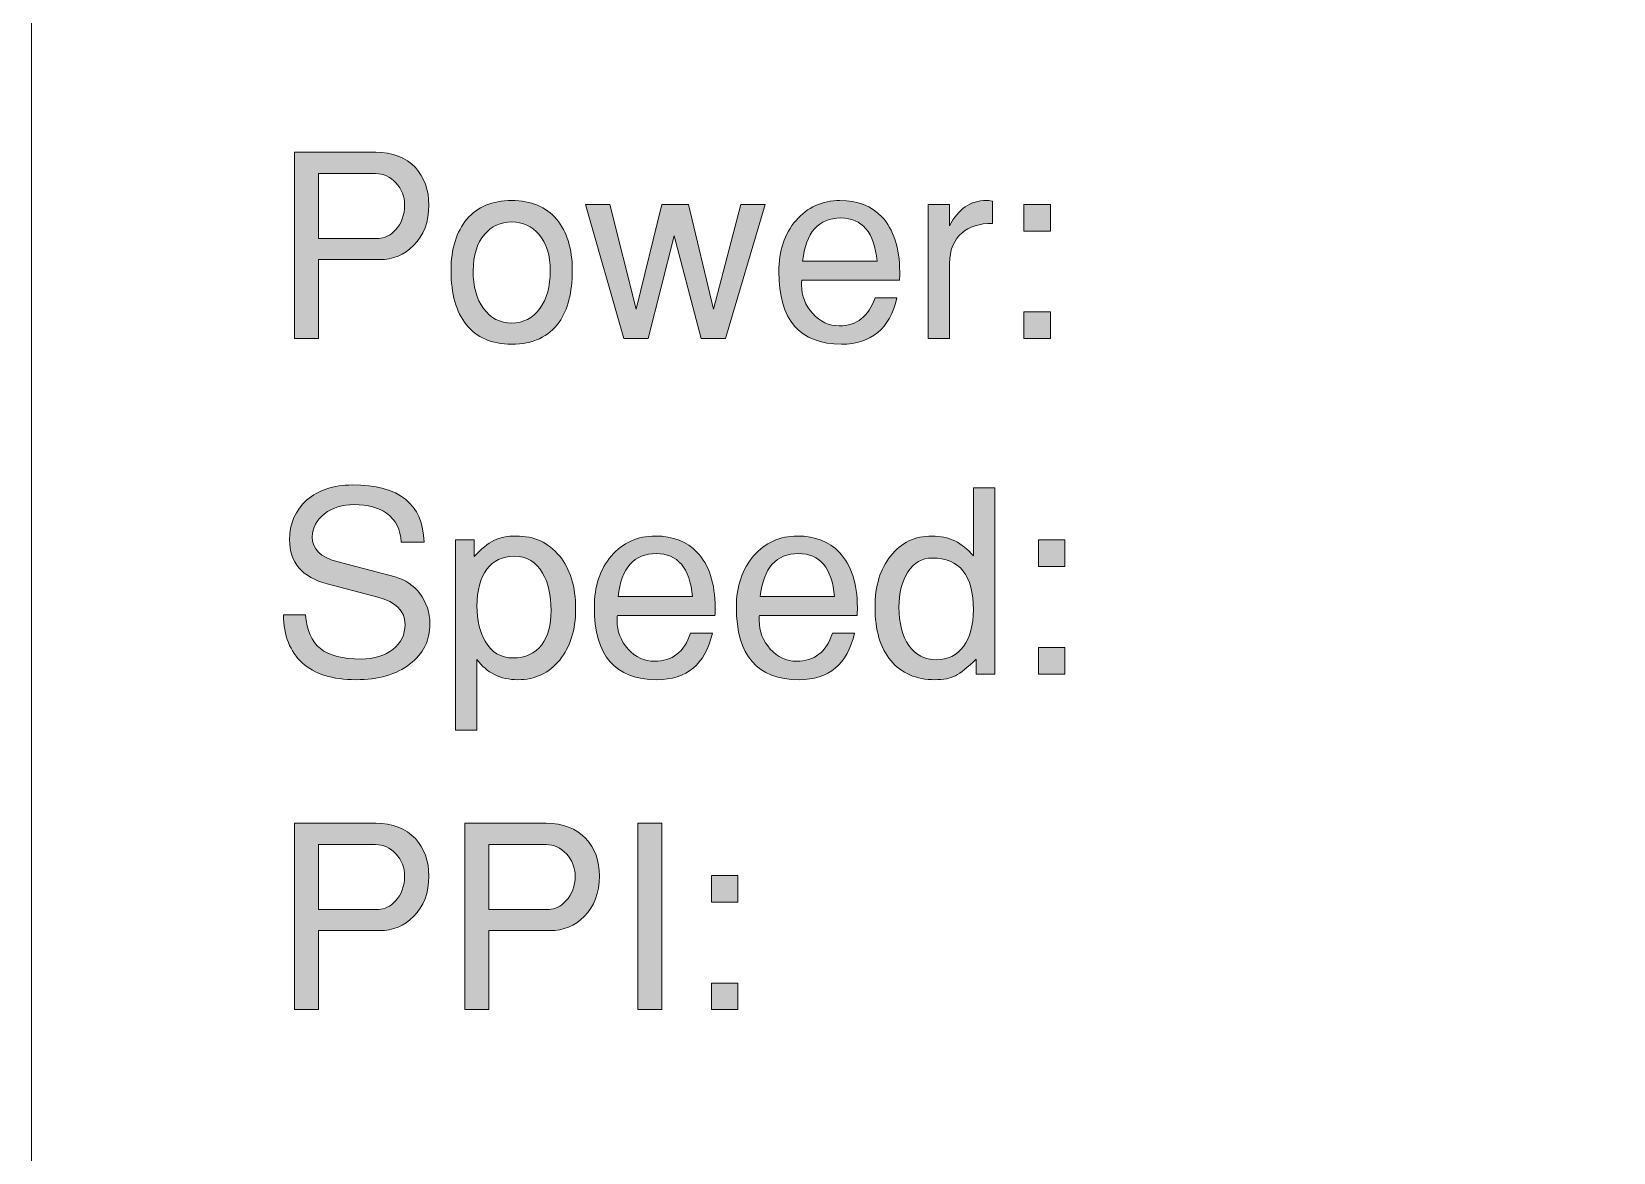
# Model space of a CAD drawing. Header units: inches. Extents: x 0.85 to 9.83, y -3.82 to -0.79.
# Drawn here: x 3.255 to 4.286, y -2.29 to -1.559 of the extents above; entities that cross this region are included whole.
import ezdxf

# ---------------------------------------------------------------- set-up
doc = ezdxf.new("R2010")
doc.units = ezdxf.units.IN
doc.header["$MEASUREMENT"] = 0
doc.layers.add('Layer 1', color=7, linetype='Continuous')

# ---------------------------------------------------------------- blocks, each defined once
blk = doc.blocks.new('block 16')
at = {"layer": 'Layer 1', "true_color": 0xed1f24}
h = blk.add_hatch(color=240, dxfattribs=at)
h.dxf.hatch_style = 2
edge = h.paths.add_edge_path()
edge.add_spline(control_points=[(3.5142, -1.672), (3.5142, -1.6829), (3.5109, -1.6917), (3.5042, -1.6984), (3.4982, -1.7045), (3.4909, -1.7075), (3.4821, -1.7075), (3.4821, -1.7075), (3.4422, -1.7075), (3.4422, -1.7075), (3.4422, -1.7075), (3.4422, -1.759), (3.4422, -1.759), (3.4422, -1.759), (3.4266, -1.759), (3.4266, -1.759), (3.4266, -1.759), (3.4266, -1.6375), (3.4266, -1.6375), (3.4266, -1.6375), (3.4796, -1.6375), (3.4796, -1.6375), (3.4905, -1.6375), (3.4991, -1.6409), (3.5054, -1.6475), (3.5113, -1.6539), (3.5142, -1.662), (3.5142, -1.672)], knot_values=[0, 0, 0, 0, 1, 1, 1, 2, 2, 2, 3, 3, 3, 4, 4, 4, 5, 5, 5, 6, 6, 6, 7, 7, 7, 8, 8, 8, 9, 9, 9, 9], degree=3, periodic=1)
edge = h.paths.add_edge_path()
edge.add_spline(control_points=[(3.4984, -1.672), (3.4984, -1.6665), (3.4965, -1.6616), (3.4927, -1.6575), (3.489, -1.6534), (3.4845, -1.6514), (3.4794, -1.6514), (3.4794, -1.6514), (3.4422, -1.6514), (3.4422, -1.6514), (3.4422, -1.6514), (3.4422, -1.6937), (3.4422, -1.6937), (3.4422, -1.6937), (3.4814, -1.6937), (3.4814, -1.6937), (3.4853, -1.6937), (3.489, -1.6919), (3.4924, -1.6882), (3.4964, -1.6839), (3.4984, -1.6785), (3.4984, -1.672)], knot_values=[0, 0, 0, 0, 1, 1, 1, 2, 2, 2, 3, 3, 3, 4, 4, 4, 5, 5, 5, 6, 6, 6, 7, 7, 7, 7], degree=3, periodic=1)
h = blk.add_hatch(color=240, dxfattribs=at)
h.dxf.hatch_style = 2
edge = h.paths.add_edge_path()
edge.add_spline(control_points=[(3.6077, -1.7147), (3.6077, -1.7289), (3.6049, -1.7401), (3.5991, -1.7484), (3.5923, -1.7579), (3.582, -1.7627), (3.5682, -1.7627), (3.5552, -1.7627), (3.5453, -1.7584), (3.5386, -1.7499), (3.532, -1.7416), (3.5287, -1.7299), (3.5287, -1.7147), (3.5287, -1.7005), (3.5322, -1.6893), (3.539, -1.6812), (3.5458, -1.6731), (3.5556, -1.669), (3.5682, -1.669), (3.5809, -1.669), (3.5907, -1.6731), (3.5975, -1.6812), (3.6043, -1.6893), (3.6077, -1.7005), (3.6077, -1.7147)], knot_values=[0, 0, 0, 0, 1, 1, 1, 2, 2, 2, 3, 3, 3, 4, 4, 4, 5, 5, 5, 6, 6, 6, 7, 7, 7, 8, 8, 8, 8], degree=3, periodic=1)
edge = h.paths.add_edge_path()
edge.add_spline(control_points=[(3.5934, -1.7147), (3.5934, -1.7048), (3.5909, -1.6969), (3.5859, -1.691), (3.5814, -1.6857), (3.5755, -1.683), (3.5682, -1.683), (3.561, -1.683), (3.5551, -1.6857), (3.5506, -1.691), (3.5456, -1.6969), (3.5431, -1.7048), (3.5431, -1.7147), (3.5431, -1.725), (3.5453, -1.7333), (3.5499, -1.7395), (3.5545, -1.7457), (3.5606, -1.7489), (3.5682, -1.7489), (3.5759, -1.7489), (3.582, -1.7457), (3.5866, -1.7395), (3.5911, -1.7333), (3.5934, -1.725), (3.5934, -1.7147)], knot_values=[0, 0, 0, 0, 1, 1, 1, 2, 2, 2, 3, 3, 3, 4, 4, 4, 5, 5, 5, 6, 6, 6, 7, 7, 7, 8, 8, 8, 8], degree=3, periodic=1)
h = blk.add_hatch(color=240, dxfattribs=at)
h.dxf.hatch_style = 2
edge = h.paths.add_edge_path()
edge.add_spline(control_points=[(3.8212, -1.7157), (3.8212, -1.7178), (3.8212, -1.7195), (3.8211, -1.7209), (3.8211, -1.7209), (3.7574, -1.7209), (3.7574, -1.7209), (3.7573, -1.7216), (3.7572, -1.7228), (3.7572, -1.7242), (3.7572, -1.7312), (3.7597, -1.7374), (3.7645, -1.7427), (3.7693, -1.748), (3.775, -1.7507), (3.7817, -1.7507), (3.7932, -1.7507), (3.801, -1.7446), (3.8051, -1.7324), (3.8051, -1.7324), (3.8194, -1.7324), (3.8194, -1.7324), (3.8147, -1.7526), (3.8027, -1.7627), (3.7832, -1.7627), (3.756, -1.7627), (3.7424, -1.7469), (3.7424, -1.7154), (3.7424, -1.7018), (3.7461, -1.6907), (3.7536, -1.682), (3.761, -1.6734), (3.7706, -1.669), (3.7822, -1.669), (3.7937, -1.669), (3.8028, -1.6726), (3.8096, -1.6797), (3.8172, -1.6878), (3.8211, -1.6998), (3.8212, -1.7157)], knot_values=[0, 0, 0, 0, 1, 1, 1, 2, 2, 2, 3, 3, 3, 4, 4, 4, 5, 5, 5, 6, 6, 6, 7, 7, 7, 8, 8, 8, 9, 9, 9, 10, 10, 10, 11, 11, 11, 12, 12, 12, 13, 13, 13, 13], degree=3, periodic=1)
edge = h.paths.add_edge_path()
edge.add_spline(control_points=[(3.8064, -1.7085), (3.8046, -1.6898), (3.7968, -1.6804), (3.7828, -1.6804), (3.7683, -1.6804), (3.76, -1.6898), (3.7579, -1.7085), (3.7579, -1.7085), (3.8064, -1.7085), (3.8064, -1.7085)], knot_values=[0, 0, 0, 0, 1, 1, 1, 2, 2, 2, 3, 3, 3, 3], degree=3, periodic=1)
h = blk.add_hatch(color=240, dxfattribs=at)
h.dxf.hatch_style = 2
edge = h.paths.add_edge_path()
edge.add_spline(control_points=[(3.8817, -1.6839), (3.8732, -1.6839), (3.8665, -1.686), (3.8616, -1.6902), (3.8564, -1.6949), (3.8537, -1.7015), (3.8537, -1.71), (3.8537, -1.71), (3.8537, -1.759), (3.8537, -1.759), (3.8537, -1.759), (3.8397, -1.759), (3.8397, -1.759), (3.8397, -1.759), (3.8397, -1.6715), (3.8397, -1.6715), (3.8397, -1.6715), (3.8537, -1.6715), (3.8537, -1.6715), (3.8537, -1.6715), (3.8537, -1.6855), (3.8537, -1.6855), (3.8593, -1.6745), (3.8673, -1.669), (3.8777, -1.669), (3.8786, -1.669), (3.88, -1.6691), (3.8817, -1.6694), (3.8817, -1.6694), (3.8817, -1.6839), (3.8817, -1.6839)], knot_values=[0, 0, 0, 0, 1, 1, 1, 2, 2, 2, 3, 3, 3, 4, 4, 4, 5, 5, 5, 6, 6, 6, 7, 7, 7, 8, 8, 8, 9, 9, 9, 10, 10, 10, 10], degree=3, periodic=1)
h = blk.add_hatch(color=240, dxfattribs=at)
h.dxf.hatch_style = 2
h.paths.add_polyline_path([(3.7334, -1.6715), (3.7076, -1.759), (3.6918, -1.759), (3.6741, -1.6921), (3.6572, -1.759), (3.6414, -1.759), (3.6164, -1.6715), (3.6322, -1.6715), (3.6494, -1.7398), (3.6662, -1.6715), (3.6836, -1.6715), (3.6997, -1.7399), (3.7177, -1.6715)])
h = blk.add_hatch(color=240, dxfattribs=at)
h.dxf.hatch_style = 2
h.paths.add_polyline_path([(3.9194, -1.6889), (3.9021, -1.6889), (3.9021, -1.6715), (3.9194, -1.6715)])
h.paths.add_polyline_path([(3.9194, -1.759), (3.9021, -1.759), (3.9021, -1.7417), (3.9194, -1.7417)])
at = {"layer": 'Layer 1', "lineweight": 0}
for points in [[(3.7334, -1.6715), (3.7076, -1.759), (3.6918, -1.759), (3.6741, -1.6921), (3.6572, -1.759), (3.6414, -1.759), (3.6164, -1.6715), (3.6322, -1.6715), (3.6494, -1.7398), (3.6662, -1.6715), (3.6836, -1.6715), (3.6997, -1.7399), (3.7177, -1.6715), (3.7334, -1.6715)], [(3.9194, -1.6889), (3.9021, -1.6889), (3.9021, -1.6715), (3.9194, -1.6715), (3.9194, -1.6889)], [(3.9194, -1.759), (3.9021, -1.759), (3.9021, -1.7417), (3.9194, -1.7417), (3.9194, -1.759)]]:
    blk.add_lwpolyline(points, dxfattribs=at)
for points, knots in [([(3.5142, -1.672), (3.5142, -1.6829), (3.5109, -1.6917), (3.5042, -1.6984), (3.4982, -1.7045), (3.4909, -1.7075), (3.4821, -1.7075), (3.4821, -1.7075), (3.4422, -1.7075), (3.4422, -1.7075), (3.4422, -1.7075), (3.4422, -1.759), (3.4422, -1.759), (3.4422, -1.759), (3.4266, -1.759), (3.4266, -1.759), (3.4266, -1.759), (3.4266, -1.6375), (3.4266, -1.6375), (3.4266, -1.6375), (3.4796, -1.6375), (3.4796, -1.6375), (3.4905, -1.6375), (3.4991, -1.6409), (3.5054, -1.6475), (3.5113, -1.6539), (3.5142, -1.662), (3.5142, -1.672)], [0, 0, 0, 0, 1, 1, 1, 2, 2, 2, 3, 3, 3, 4, 4, 4, 5, 5, 5, 6, 6, 6, 7, 7, 7, 8, 8, 8, 9, 9, 9, 9]), ([(3.4984, -1.672), (3.4984, -1.6665), (3.4965, -1.6616), (3.4927, -1.6575), (3.489, -1.6534), (3.4845, -1.6514), (3.4794, -1.6514), (3.4794, -1.6514), (3.4422, -1.6514), (3.4422, -1.6514), (3.4422, -1.6514), (3.4422, -1.6937), (3.4422, -1.6937), (3.4422, -1.6937), (3.4814, -1.6937), (3.4814, -1.6937), (3.4853, -1.6937), (3.489, -1.6919), (3.4924, -1.6882), (3.4964, -1.6839), (3.4984, -1.6785), (3.4984, -1.672)], [0, 0, 0, 0, 1, 1, 1, 2, 2, 2, 3, 3, 3, 4, 4, 4, 5, 5, 5, 6, 6, 6, 7, 7, 7, 7]), ([(3.6077, -1.7147), (3.6077, -1.7289), (3.6049, -1.7401), (3.5991, -1.7484), (3.5923, -1.7579), (3.582, -1.7627), (3.5682, -1.7627), (3.5552, -1.7627), (3.5453, -1.7584), (3.5386, -1.7499), (3.532, -1.7416), (3.5287, -1.7299), (3.5287, -1.7147), (3.5287, -1.7005), (3.5322, -1.6893), (3.539, -1.6812), (3.5458, -1.6731), (3.5556, -1.669), (3.5682, -1.669), (3.5809, -1.669), (3.5907, -1.6731), (3.5975, -1.6812), (3.6043, -1.6893), (3.6077, -1.7005), (3.6077, -1.7147)], [0, 0, 0, 0, 1, 1, 1, 2, 2, 2, 3, 3, 3, 4, 4, 4, 5, 5, 5, 6, 6, 6, 7, 7, 7, 8, 8, 8, 8]), ([(3.8212, -1.7157), (3.8212, -1.7178), (3.8212, -1.7195), (3.8211, -1.7209), (3.8211, -1.7209), (3.7574, -1.7209), (3.7574, -1.7209), (3.7573, -1.7216), (3.7572, -1.7228), (3.7572, -1.7242), (3.7572, -1.7312), (3.7597, -1.7374), (3.7645, -1.7427), (3.7693, -1.748), (3.775, -1.7507), (3.7817, -1.7507), (3.7932, -1.7507), (3.801, -1.7446), (3.8051, -1.7324), (3.8051, -1.7324), (3.8194, -1.7324), (3.8194, -1.7324), (3.8147, -1.7526), (3.8027, -1.7627), (3.7832, -1.7627), (3.756, -1.7627), (3.7424, -1.7469), (3.7424, -1.7154), (3.7424, -1.7018), (3.7461, -1.6907), (3.7536, -1.682), (3.761, -1.6734), (3.7706, -1.669), (3.7822, -1.669), (3.7937, -1.669), (3.8028, -1.6726), (3.8096, -1.6797), (3.8172, -1.6878), (3.8211, -1.6998), (3.8212, -1.7157)], [0, 0, 0, 0, 1, 1, 1, 2, 2, 2, 3, 3, 3, 4, 4, 4, 5, 5, 5, 6, 6, 6, 7, 7, 7, 8, 8, 8, 9, 9, 9, 10, 10, 10, 11, 11, 11, 12, 12, 12, 13, 13, 13, 13]), ([(3.8817, -1.6839), (3.8732, -1.6839), (3.8665, -1.686), (3.8616, -1.6902), (3.8564, -1.6949), (3.8537, -1.7015), (3.8537, -1.71), (3.8537, -1.71), (3.8537, -1.759), (3.8537, -1.759), (3.8537, -1.759), (3.8397, -1.759), (3.8397, -1.759), (3.8397, -1.759), (3.8397, -1.6715), (3.8397, -1.6715), (3.8397, -1.6715), (3.8537, -1.6715), (3.8537, -1.6715), (3.8537, -1.6715), (3.8537, -1.6855), (3.8537, -1.6855), (3.8593, -1.6745), (3.8673, -1.669), (3.8777, -1.669), (3.8786, -1.669), (3.88, -1.6691), (3.8817, -1.6694), (3.8817, -1.6694), (3.8817, -1.6839), (3.8817, -1.6839)], [0, 0, 0, 0, 1, 1, 1, 2, 2, 2, 3, 3, 3, 4, 4, 4, 5, 5, 5, 6, 6, 6, 7, 7, 7, 8, 8, 8, 9, 9, 9, 10, 10, 10, 10]), ([(3.8064, -1.7085), (3.8046, -1.6898), (3.7968, -1.6804), (3.7828, -1.6804), (3.7683, -1.6804), (3.76, -1.6898), (3.7579, -1.7085), (3.7579, -1.7085), (3.8064, -1.7085), (3.8064, -1.7085)], [0, 0, 0, 0, 1, 1, 1, 2, 2, 2, 3, 3, 3, 3]), ([(3.5934, -1.7147), (3.5934, -1.7048), (3.5909, -1.6969), (3.5859, -1.691), (3.5814, -1.6857), (3.5755, -1.683), (3.5682, -1.683), (3.561, -1.683), (3.5551, -1.6857), (3.5506, -1.691), (3.5456, -1.6969), (3.5431, -1.7048), (3.5431, -1.7147), (3.5431, -1.725), (3.5453, -1.7333), (3.5499, -1.7395), (3.5545, -1.7457), (3.5606, -1.7489), (3.5682, -1.7489), (3.5759, -1.7489), (3.582, -1.7457), (3.5866, -1.7395), (3.5911, -1.7333), (3.5934, -1.725), (3.5934, -1.7147)], [0, 0, 0, 0, 1, 1, 1, 2, 2, 2, 3, 3, 3, 4, 4, 4, 5, 5, 5, 6, 6, 6, 7, 7, 7, 8, 8, 8, 8])]:
    blk.add_open_spline(points, degree=3, knots=knots, dxfattribs=at)
blk = doc.blocks.new('block 18')
at = {"layer": 'Layer 1', "true_color": 0xed1f24}
h = blk.add_hatch(color=240, dxfattribs=at)
h.dxf.hatch_style = 2
edge = h.paths.add_edge_path()
edge.add_spline(control_points=[(3.5149, -1.945), (3.5149, -1.9559), (3.5105, -1.9647), (3.5017, -1.9714), (3.493, -1.9781), (3.4813, -1.9815), (3.4667, -1.9815), (3.4514, -1.9815), (3.4397, -1.9778), (3.4317, -1.9705), (3.4237, -1.9632), (3.4196, -1.9528), (3.4194, -1.9393), (3.4194, -1.9393), (3.4337, -1.9393), (3.4337, -1.9393), (3.4345, -1.9493), (3.4378, -1.9566), (3.4435, -1.9612), (3.4492, -1.9657), (3.4581, -1.968), (3.4701, -1.968), (3.4786, -1.968), (3.4855, -1.9659), (3.4908, -1.9617), (3.4961, -1.9575), (3.4987, -1.952), (3.4987, -1.9454), (3.4987, -1.9367), (3.4928, -1.9308), (3.4809, -1.9277), (3.4809, -1.9277), (3.4479, -1.919), (3.4479, -1.919), (3.4316, -1.9147), (3.4234, -1.9051), (3.4234, -1.8902), (3.4234, -1.8795), (3.4272, -1.8709), (3.4347, -1.8643), (3.4422, -1.8578), (3.452, -1.8545), (3.4642, -1.8545), (3.4949, -1.8545), (3.5105, -1.8669), (3.5111, -1.8918), (3.5111, -1.8918), (3.4962, -1.8918), (3.4962, -1.8918), (3.4958, -1.8835), (3.4926, -1.8772), (3.4867, -1.873), (3.4815, -1.8692), (3.4745, -1.8673), (3.4656, -1.8673), (3.4579, -1.8673), (3.4514, -1.8693), (3.4462, -1.8733), (3.4409, -1.8773), (3.4382, -1.8823), (3.4382, -1.8883), (3.4382, -1.8963), (3.4436, -1.9017), (3.4542, -1.9045), (3.4542, -1.9045), (3.4922, -1.9145), (3.4922, -1.9145), (3.4988, -1.9163), (3.5042, -1.9199), (3.5084, -1.9253), (3.5127, -1.9311), (3.5149, -1.9377), (3.5149, -1.945)], knot_values=[0, 0, 0, 0, 1, 1, 1, 2, 2, 2, 3, 3, 3, 4, 4, 4, 5, 5, 5, 6, 6, 6, 7, 7, 7, 8, 8, 8, 9, 9, 9, 10, 10, 10, 11, 11, 11, 12, 12, 12, 13, 13, 13, 14, 14, 14, 15, 15, 15, 16, 16, 16, 17, 17, 17, 18, 18, 18, 19, 19, 19, 20, 20, 20, 21, 21, 21, 22, 22, 22, 23, 23, 23, 24, 24, 24, 24], degree=3, periodic=1)
h = blk.add_hatch(color=240, dxfattribs=at)
h.dxf.hatch_style = 2
edge = h.paths.add_edge_path()
edge.add_spline(control_points=[(3.8832, -1.9778), (3.8832, -1.9778), (3.8711, -1.9778), (3.8711, -1.9778), (3.8711, -1.9778), (3.8711, -1.968), (3.8711, -1.968), (3.8655, -1.9735), (3.861, -1.9772), (3.8576, -1.9789), (3.8541, -1.9806), (3.8496, -1.9815), (3.8441, -1.9815), (3.8319, -1.9815), (3.8223, -1.9773), (3.8154, -1.969), (3.8085, -1.9607), (3.8051, -1.9491), (3.8051, -1.9343), (3.8051, -1.9204), (3.8085, -1.9092), (3.8153, -1.9007), (3.8222, -1.8921), (3.8311, -1.8878), (3.8422, -1.8878), (3.8531, -1.8878), (3.8621, -1.8921), (3.8692, -1.9007), (3.8692, -1.9007), (3.8692, -1.8563), (3.8692, -1.8563), (3.8692, -1.8563), (3.8832, -1.8563), (3.8832, -1.8563), (3.8832, -1.8563), (3.8832, -1.9778), (3.8832, -1.9778)], knot_values=[0, 0, 0, 0, 1, 1, 1, 2, 2, 2, 3, 3, 3, 4, 4, 4, 5, 5, 5, 6, 6, 6, 7, 7, 7, 8, 8, 8, 9, 9, 9, 10, 10, 10, 11, 11, 11, 12, 12, 12, 12], degree=3, periodic=1)
edge = h.paths.add_edge_path()
edge.add_spline(control_points=[(3.8692, -1.936), (3.8692, -1.9134), (3.8603, -1.9022), (3.8425, -1.9022), (3.8357, -1.9022), (3.8304, -1.9052), (3.8266, -1.9112), (3.8227, -1.9172), (3.8207, -1.9249), (3.8207, -1.9343), (3.8207, -1.9447), (3.8229, -1.9529), (3.8272, -1.9592), (3.8315, -1.9654), (3.8375, -1.9685), (3.8452, -1.9685), (3.8526, -1.9685), (3.8584, -1.9656), (3.8628, -1.9598), (3.8671, -1.954), (3.8692, -1.9461), (3.8692, -1.936)], knot_values=[0, 0, 0, 0, 1, 1, 1, 2, 2, 2, 3, 3, 3, 4, 4, 4, 5, 5, 5, 6, 6, 6, 7, 7, 7, 7], degree=3, periodic=1)
h = blk.add_hatch(color=240, dxfattribs=at)
h.dxf.hatch_style = 2
edge = h.paths.add_edge_path()
edge.add_spline(control_points=[(3.6099, -1.9355), (3.6099, -1.949), (3.6064, -1.9601), (3.5995, -1.9687), (3.5925, -1.9772), (3.5835, -1.9815), (3.5722, -1.9815), (3.5609, -1.9815), (3.552, -1.9771), (3.5456, -1.9683), (3.5456, -1.9683), (3.5456, -2.0145), (3.5456, -2.0145), (3.5456, -2.0145), (3.5316, -2.0145), (3.5316, -2.0145), (3.5316, -2.0145), (3.5316, -1.8903), (3.5316, -1.8903), (3.5316, -1.8903), (3.5437, -1.8903), (3.5437, -1.8903), (3.5437, -1.8903), (3.5437, -1.9012), (3.5437, -1.9012), (3.5484, -1.8961), (3.5527, -1.8926), (3.5566, -1.8907), (3.5605, -1.8888), (3.5654, -1.8878), (3.5712, -1.8878), (3.5829, -1.8878), (3.5923, -1.8921), (3.5993, -1.9007), (3.6064, -1.9092), (3.6099, -1.9208), (3.6099, -1.9355)], knot_values=[0, 0, 0, 0, 1, 1, 1, 2, 2, 2, 3, 3, 3, 4, 4, 4, 5, 5, 5, 6, 6, 6, 7, 7, 7, 8, 8, 8, 9, 9, 9, 10, 10, 10, 11, 11, 11, 12, 12, 12, 12], degree=3, periodic=1)
edge = h.paths.add_edge_path()
edge.add_spline(control_points=[(3.5939, -1.9363), (3.5939, -1.9263), (3.5921, -1.9182), (3.5884, -1.912), (3.5842, -1.9047), (3.578, -1.901), (3.5698, -1.901), (3.5622, -1.901), (3.5562, -1.9038), (3.552, -1.9095), (3.5477, -1.9152), (3.5456, -1.9232), (3.5456, -1.9335), (3.5456, -1.9426), (3.5473, -1.9502), (3.5509, -1.9563), (3.5551, -1.9637), (3.5611, -1.9673), (3.569, -1.9673), (3.5772, -1.9673), (3.5834, -1.9644), (3.5878, -1.9587), (3.5919, -1.9533), (3.5939, -1.9459), (3.5939, -1.9363)], knot_values=[0, 0, 0, 0, 1, 1, 1, 2, 2, 2, 3, 3, 3, 4, 4, 4, 5, 5, 5, 6, 6, 6, 7, 7, 7, 8, 8, 8, 8], degree=3, periodic=1)
h = blk.add_hatch(color=240, dxfattribs=at)
h.dxf.hatch_style = 2
edge = h.paths.add_edge_path()
edge.add_spline(control_points=[(3.7009, -1.9345), (3.7009, -1.9366), (3.7009, -1.9383), (3.7007, -1.9397), (3.7007, -1.9397), (3.6371, -1.9397), (3.6371, -1.9397), (3.637, -1.9404), (3.6369, -1.9415), (3.6369, -1.943), (3.6369, -1.95), (3.6393, -1.9562), (3.6441, -1.9615), (3.649, -1.9668), (3.6547, -1.9695), (3.6613, -1.9695), (3.6729, -1.9695), (3.6807, -1.9634), (3.6848, -1.9512), (3.6848, -1.9512), (3.6991, -1.9512), (3.6991, -1.9512), (3.6944, -1.9714), (3.6824, -1.9815), (3.6629, -1.9815), (3.6357, -1.9815), (3.6221, -1.9657), (3.6221, -1.9342), (3.6221, -1.9206), (3.6258, -1.9095), (3.6332, -1.9008), (3.6407, -1.8922), (3.6502, -1.8878), (3.6619, -1.8878), (3.6734, -1.8878), (3.6825, -1.8914), (3.6892, -1.8985), (3.6969, -1.9066), (3.7008, -1.9186), (3.7009, -1.9345)], knot_values=[0, 0, 0, 0, 1, 1, 1, 2, 2, 2, 3, 3, 3, 4, 4, 4, 5, 5, 5, 6, 6, 6, 7, 7, 7, 8, 8, 8, 9, 9, 9, 10, 10, 10, 11, 11, 11, 12, 12, 12, 13, 13, 13, 13], degree=3, periodic=1)
edge = h.paths.add_edge_path()
edge.add_spline(control_points=[(3.6861, -1.9273), (3.6843, -1.9085), (3.6764, -1.8992), (3.6625, -1.8992), (3.648, -1.8992), (3.6397, -1.9085), (3.6376, -1.9273), (3.6376, -1.9273), (3.6861, -1.9273), (3.6861, -1.9273)], knot_values=[0, 0, 0, 0, 1, 1, 1, 2, 2, 2, 3, 3, 3, 3], degree=3, periodic=1)
h = blk.add_hatch(color=240, dxfattribs=at)
h.dxf.hatch_style = 2
edge = h.paths.add_edge_path()
edge.add_spline(control_points=[(3.7936, -1.9345), (3.7936, -1.9366), (3.7935, -1.9383), (3.7934, -1.9397), (3.7934, -1.9397), (3.7297, -1.9397), (3.7297, -1.9397), (3.7296, -1.9404), (3.7296, -1.9415), (3.7296, -1.943), (3.7296, -1.95), (3.732, -1.9562), (3.7368, -1.9615), (3.7416, -1.9668), (3.7474, -1.9695), (3.754, -1.9695), (3.7655, -1.9695), (3.7733, -1.9634), (3.7774, -1.9512), (3.7774, -1.9512), (3.7917, -1.9512), (3.7917, -1.9512), (3.7871, -1.9714), (3.775, -1.9815), (3.7556, -1.9815), (3.7283, -1.9815), (3.7147, -1.9657), (3.7147, -1.9342), (3.7147, -1.9206), (3.7185, -1.9095), (3.7259, -1.9008), (3.7334, -1.8922), (3.7429, -1.8878), (3.7546, -1.8878), (3.766, -1.8878), (3.7751, -1.8914), (3.7819, -1.8985), (3.7896, -1.9066), (3.7935, -1.9186), (3.7936, -1.9345)], knot_values=[0, 0, 0, 0, 1, 1, 1, 2, 2, 2, 3, 3, 3, 4, 4, 4, 5, 5, 5, 6, 6, 6, 7, 7, 7, 8, 8, 8, 9, 9, 9, 10, 10, 10, 11, 11, 11, 12, 12, 12, 13, 13, 13, 13], degree=3, periodic=1)
edge = h.paths.add_edge_path()
edge.add_spline(control_points=[(3.7787, -1.9273), (3.777, -1.9085), (3.7691, -1.8992), (3.7552, -1.8992), (3.7407, -1.8992), (3.7324, -1.9085), (3.7302, -1.9273), (3.7302, -1.9273), (3.7787, -1.9273), (3.7787, -1.9273)], knot_values=[0, 0, 0, 0, 1, 1, 1, 2, 2, 2, 3, 3, 3, 3], degree=3, periodic=1)
h = blk.add_hatch(color=240, dxfattribs=at)
h.dxf.hatch_style = 2
h.paths.add_polyline_path([(3.9289, -1.9077), (3.9116, -1.9077), (3.9116, -1.8903), (3.9289, -1.8903)])
h.paths.add_polyline_path([(3.9289, -1.9778), (3.9116, -1.9778), (3.9116, -1.9605), (3.9289, -1.9605)])
at = {"layer": 'Layer 1', "lineweight": 0}
for points in [[(3.9289, -1.9077), (3.9116, -1.9077), (3.9116, -1.8903), (3.9289, -1.8903), (3.9289, -1.9077)], [(3.9289, -1.9778), (3.9116, -1.9778), (3.9116, -1.9605), (3.9289, -1.9605), (3.9289, -1.9778)]]:
    blk.add_lwpolyline(points, dxfattribs=at)
for points, knots in [([(3.5149, -1.945), (3.5149, -1.9559), (3.5105, -1.9647), (3.5017, -1.9714), (3.493, -1.9781), (3.4813, -1.9815), (3.4667, -1.9815), (3.4514, -1.9815), (3.4397, -1.9778), (3.4317, -1.9705), (3.4237, -1.9632), (3.4196, -1.9528), (3.4194, -1.9393), (3.4194, -1.9393), (3.4337, -1.9393), (3.4337, -1.9393), (3.4345, -1.9493), (3.4378, -1.9566), (3.4435, -1.9612), (3.4492, -1.9657), (3.4581, -1.968), (3.4701, -1.968), (3.4786, -1.968), (3.4855, -1.9659), (3.4908, -1.9617), (3.4961, -1.9575), (3.4987, -1.952), (3.4987, -1.9454), (3.4987, -1.9367), (3.4928, -1.9308), (3.4809, -1.9277), (3.4809, -1.9277), (3.4479, -1.919), (3.4479, -1.919), (3.4316, -1.9147), (3.4234, -1.9051), (3.4234, -1.8902), (3.4234, -1.8795), (3.4272, -1.8709), (3.4347, -1.8643), (3.4422, -1.8578), (3.452, -1.8545), (3.4642, -1.8545), (3.4949, -1.8545), (3.5105, -1.8669), (3.5111, -1.8918), (3.5111, -1.8918), (3.4962, -1.8918), (3.4962, -1.8918), (3.4958, -1.8835), (3.4926, -1.8772), (3.4867, -1.873), (3.4815, -1.8692), (3.4745, -1.8673), (3.4656, -1.8673), (3.4579, -1.8673), (3.4514, -1.8693), (3.4462, -1.8733), (3.4409, -1.8773), (3.4382, -1.8823), (3.4382, -1.8883), (3.4382, -1.8963), (3.4436, -1.9017), (3.4542, -1.9045), (3.4542, -1.9045), (3.4922, -1.9145), (3.4922, -1.9145), (3.4988, -1.9163), (3.5042, -1.9199), (3.5084, -1.9253), (3.5127, -1.9311), (3.5149, -1.9377), (3.5149, -1.945)], [0, 0, 0, 0, 1, 1, 1, 2, 2, 2, 3, 3, 3, 4, 4, 4, 5, 5, 5, 6, 6, 6, 7, 7, 7, 8, 8, 8, 9, 9, 9, 10, 10, 10, 11, 11, 11, 12, 12, 12, 13, 13, 13, 14, 14, 14, 15, 15, 15, 16, 16, 16, 17, 17, 17, 18, 18, 18, 19, 19, 19, 20, 20, 20, 21, 21, 21, 22, 22, 22, 23, 23, 23, 24, 24, 24, 24]), ([(3.8832, -1.9778), (3.8832, -1.9778), (3.8711, -1.9778), (3.8711, -1.9778), (3.8711, -1.9778), (3.8711, -1.968), (3.8711, -1.968), (3.8655, -1.9735), (3.861, -1.9772), (3.8576, -1.9789), (3.8541, -1.9806), (3.8496, -1.9815), (3.8441, -1.9815), (3.8319, -1.9815), (3.8223, -1.9773), (3.8154, -1.969), (3.8085, -1.9607), (3.8051, -1.9491), (3.8051, -1.9343), (3.8051, -1.9204), (3.8085, -1.9092), (3.8153, -1.9007), (3.8222, -1.8921), (3.8311, -1.8878), (3.8422, -1.8878), (3.8531, -1.8878), (3.8621, -1.8921), (3.8692, -1.9007), (3.8692, -1.9007), (3.8692, -1.8563), (3.8692, -1.8563), (3.8692, -1.8563), (3.8832, -1.8563), (3.8832, -1.8563), (3.8832, -1.8563), (3.8832, -1.9778), (3.8832, -1.9778)], [0, 0, 0, 0, 1, 1, 1, 2, 2, 2, 3, 3, 3, 4, 4, 4, 5, 5, 5, 6, 6, 6, 7, 7, 7, 8, 8, 8, 9, 9, 9, 10, 10, 10, 11, 11, 11, 12, 12, 12, 12]), ([(3.6099, -1.9355), (3.6099, -1.949), (3.6064, -1.9601), (3.5995, -1.9687), (3.5925, -1.9772), (3.5835, -1.9815), (3.5722, -1.9815), (3.5609, -1.9815), (3.552, -1.9771), (3.5456, -1.9683), (3.5456, -1.9683), (3.5456, -2.0145), (3.5456, -2.0145), (3.5456, -2.0145), (3.5316, -2.0145), (3.5316, -2.0145), (3.5316, -2.0145), (3.5316, -1.8903), (3.5316, -1.8903), (3.5316, -1.8903), (3.5437, -1.8903), (3.5437, -1.8903), (3.5437, -1.8903), (3.5437, -1.9012), (3.5437, -1.9012), (3.5484, -1.8961), (3.5527, -1.8926), (3.5566, -1.8907), (3.5605, -1.8888), (3.5654, -1.8878), (3.5712, -1.8878), (3.5829, -1.8878), (3.5923, -1.8921), (3.5993, -1.9007), (3.6064, -1.9092), (3.6099, -1.9208), (3.6099, -1.9355)], [0, 0, 0, 0, 1, 1, 1, 2, 2, 2, 3, 3, 3, 4, 4, 4, 5, 5, 5, 6, 6, 6, 7, 7, 7, 8, 8, 8, 9, 9, 9, 10, 10, 10, 11, 11, 11, 12, 12, 12, 12]), ([(3.7009, -1.9345), (3.7009, -1.9366), (3.7009, -1.9383), (3.7007, -1.9397), (3.7007, -1.9397), (3.6371, -1.9397), (3.6371, -1.9397), (3.637, -1.9404), (3.6369, -1.9415), (3.6369, -1.943), (3.6369, -1.95), (3.6393, -1.9562), (3.6441, -1.9615), (3.649, -1.9668), (3.6547, -1.9695), (3.6613, -1.9695), (3.6729, -1.9695), (3.6807, -1.9634), (3.6848, -1.9512), (3.6848, -1.9512), (3.6991, -1.9512), (3.6991, -1.9512), (3.6944, -1.9714), (3.6824, -1.9815), (3.6629, -1.9815), (3.6357, -1.9815), (3.6221, -1.9657), (3.6221, -1.9342), (3.6221, -1.9206), (3.6258, -1.9095), (3.6332, -1.9008), (3.6407, -1.8922), (3.6502, -1.8878), (3.6619, -1.8878), (3.6734, -1.8878), (3.6825, -1.8914), (3.6892, -1.8985), (3.6969, -1.9066), (3.7008, -1.9186), (3.7009, -1.9345)], [0, 0, 0, 0, 1, 1, 1, 2, 2, 2, 3, 3, 3, 4, 4, 4, 5, 5, 5, 6, 6, 6, 7, 7, 7, 8, 8, 8, 9, 9, 9, 10, 10, 10, 11, 11, 11, 12, 12, 12, 13, 13, 13, 13]), ([(3.7936, -1.9345), (3.7936, -1.9366), (3.7935, -1.9383), (3.7934, -1.9397), (3.7934, -1.9397), (3.7297, -1.9397), (3.7297, -1.9397), (3.7296, -1.9404), (3.7296, -1.9415), (3.7296, -1.943), (3.7296, -1.95), (3.732, -1.9562), (3.7368, -1.9615), (3.7416, -1.9668), (3.7474, -1.9695), (3.754, -1.9695), (3.7655, -1.9695), (3.7733, -1.9634), (3.7774, -1.9512), (3.7774, -1.9512), (3.7917, -1.9512), (3.7917, -1.9512), (3.7871, -1.9714), (3.775, -1.9815), (3.7556, -1.9815), (3.7283, -1.9815), (3.7147, -1.9657), (3.7147, -1.9342), (3.7147, -1.9206), (3.7185, -1.9095), (3.7259, -1.9008), (3.7334, -1.8922), (3.7429, -1.8878), (3.7546, -1.8878), (3.766, -1.8878), (3.7751, -1.8914), (3.7819, -1.8985), (3.7896, -1.9066), (3.7935, -1.9186), (3.7936, -1.9345)], [0, 0, 0, 0, 1, 1, 1, 2, 2, 2, 3, 3, 3, 4, 4, 4, 5, 5, 5, 6, 6, 6, 7, 7, 7, 8, 8, 8, 9, 9, 9, 10, 10, 10, 11, 11, 11, 12, 12, 12, 13, 13, 13, 13]), ([(3.5939, -1.9363), (3.5939, -1.9263), (3.5921, -1.9182), (3.5884, -1.912), (3.5842, -1.9047), (3.578, -1.901), (3.5698, -1.901), (3.5622, -1.901), (3.5562, -1.9038), (3.552, -1.9095), (3.5477, -1.9152), (3.5456, -1.9232), (3.5456, -1.9335), (3.5456, -1.9426), (3.5473, -1.9502), (3.5509, -1.9563), (3.5551, -1.9637), (3.5611, -1.9673), (3.569, -1.9673), (3.5772, -1.9673), (3.5834, -1.9644), (3.5878, -1.9587), (3.5919, -1.9533), (3.5939, -1.9459), (3.5939, -1.9363)], [0, 0, 0, 0, 1, 1, 1, 2, 2, 2, 3, 3, 3, 4, 4, 4, 5, 5, 5, 6, 6, 6, 7, 7, 7, 8, 8, 8, 8]), ([(3.6861, -1.9273), (3.6843, -1.9085), (3.6764, -1.8992), (3.6625, -1.8992), (3.648, -1.8992), (3.6397, -1.9085), (3.6376, -1.9273), (3.6376, -1.9273), (3.6861, -1.9273), (3.6861, -1.9273)], [0, 0, 0, 0, 1, 1, 1, 2, 2, 2, 3, 3, 3, 3]), ([(3.7787, -1.9273), (3.777, -1.9085), (3.7691, -1.8992), (3.7552, -1.8992), (3.7407, -1.8992), (3.7324, -1.9085), (3.7302, -1.9273), (3.7302, -1.9273), (3.7787, -1.9273), (3.7787, -1.9273)], [0, 0, 0, 0, 1, 1, 1, 2, 2, 2, 3, 3, 3, 3]), ([(3.8692, -1.936), (3.8692, -1.9134), (3.8603, -1.9022), (3.8425, -1.9022), (3.8357, -1.9022), (3.8304, -1.9052), (3.8266, -1.9112), (3.8227, -1.9172), (3.8207, -1.9249), (3.8207, -1.9343), (3.8207, -1.9447), (3.8229, -1.9529), (3.8272, -1.9592), (3.8315, -1.9654), (3.8375, -1.9685), (3.8452, -1.9685), (3.8526, -1.9685), (3.8584, -1.9656), (3.8628, -1.9598), (3.8671, -1.954), (3.8692, -1.9461), (3.8692, -1.936)], [0, 0, 0, 0, 1, 1, 1, 2, 2, 2, 3, 3, 3, 4, 4, 4, 5, 5, 5, 6, 6, 6, 7, 7, 7, 7])]:
    blk.add_open_spline(points, degree=3, knots=knots, dxfattribs=at)
blk = doc.blocks.new('block 19')
at = {"layer": 'Layer 1', "true_color": 0xed1f24}
h = blk.add_hatch(color=240, dxfattribs=at)
h.dxf.hatch_style = 2
edge = h.paths.add_edge_path()
edge.add_spline(control_points=[(3.5142, -2.1096), (3.5142, -2.1205), (3.5109, -2.1293), (3.5042, -2.136), (3.4982, -2.1421), (3.4909, -2.1451), (3.4821, -2.1451), (3.4821, -2.1451), (3.4422, -2.1451), (3.4422, -2.1451), (3.4422, -2.1451), (3.4422, -2.1966), (3.4422, -2.1966), (3.4422, -2.1966), (3.4266, -2.1966), (3.4266, -2.1966), (3.4266, -2.1966), (3.4266, -2.0751), (3.4266, -2.0751), (3.4266, -2.0751), (3.4796, -2.0751), (3.4796, -2.0751), (3.4905, -2.0751), (3.4991, -2.0785), (3.5054, -2.0851), (3.5113, -2.0915), (3.5142, -2.0996), (3.5142, -2.1096)], knot_values=[0, 0, 0, 0, 1, 1, 1, 2, 2, 2, 3, 3, 3, 4, 4, 4, 5, 5, 5, 6, 6, 6, 7, 7, 7, 8, 8, 8, 9, 9, 9, 9], degree=3, periodic=1)
edge = h.paths.add_edge_path()
edge.add_spline(control_points=[(3.4984, -2.1096), (3.4984, -2.1041), (3.4965, -2.0992), (3.4927, -2.0951), (3.489, -2.091), (3.4845, -2.089), (3.4794, -2.089), (3.4794, -2.089), (3.4422, -2.089), (3.4422, -2.089), (3.4422, -2.089), (3.4422, -2.1313), (3.4422, -2.1313), (3.4422, -2.1313), (3.4814, -2.1313), (3.4814, -2.1313), (3.4853, -2.1313), (3.489, -2.1295), (3.4924, -2.1258), (3.4964, -2.1215), (3.4984, -2.1161), (3.4984, -2.1096)], knot_values=[0, 0, 0, 0, 1, 1, 1, 2, 2, 2, 3, 3, 3, 4, 4, 4, 5, 5, 5, 6, 6, 6, 7, 7, 7, 7], degree=3, periodic=1)
h = blk.add_hatch(color=240, dxfattribs=at)
h.dxf.hatch_style = 2
edge = h.paths.add_edge_path()
edge.add_spline(control_points=[(3.6254, -2.1096), (3.6254, -2.1205), (3.6221, -2.1293), (3.6154, -2.136), (3.6094, -2.1421), (3.602, -2.1451), (3.5932, -2.1451), (3.5932, -2.1451), (3.5534, -2.1451), (3.5534, -2.1451), (3.5534, -2.1451), (3.5534, -2.1966), (3.5534, -2.1966), (3.5534, -2.1966), (3.5377, -2.1966), (3.5377, -2.1966), (3.5377, -2.1966), (3.5377, -2.0751), (3.5377, -2.0751), (3.5377, -2.0751), (3.5907, -2.0751), (3.5907, -2.0751), (3.6016, -2.0751), (3.6102, -2.0785), (3.6166, -2.0851), (3.6225, -2.0915), (3.6254, -2.0996), (3.6254, -2.1096)], knot_values=[0, 0, 0, 0, 1, 1, 1, 2, 2, 2, 3, 3, 3, 4, 4, 4, 5, 5, 5, 6, 6, 6, 7, 7, 7, 8, 8, 8, 9, 9, 9, 9], degree=3, periodic=1)
edge = h.paths.add_edge_path()
edge.add_spline(control_points=[(3.6096, -2.1096), (3.6096, -2.1041), (3.6077, -2.0992), (3.6039, -2.0951), (3.6001, -2.091), (3.5957, -2.089), (3.5906, -2.089), (3.5906, -2.089), (3.5534, -2.089), (3.5534, -2.089), (3.5534, -2.089), (3.5534, -2.1313), (3.5534, -2.1313), (3.5534, -2.1313), (3.5926, -2.1313), (3.5926, -2.1313), (3.5965, -2.1313), (3.6001, -2.1295), (3.6036, -2.1258), (3.6076, -2.1215), (3.6096, -2.1161), (3.6096, -2.1096)], knot_values=[0, 0, 0, 0, 1, 1, 1, 2, 2, 2, 3, 3, 3, 4, 4, 4, 5, 5, 5, 6, 6, 6, 7, 7, 7, 7], degree=3, periodic=1)
h = blk.add_hatch(color=240, dxfattribs=at)
h.dxf.hatch_style = 2
h.paths.add_polyline_path([(3.6661, -2.1966), (3.6504, -2.1966), (3.6504, -2.0751), (3.6661, -2.0751)])
h = blk.add_hatch(color=240, dxfattribs=at)
h.dxf.hatch_style = 2
h.paths.add_polyline_path([(3.7157, -2.1265), (3.6984, -2.1265), (3.6984, -2.1091), (3.7157, -2.1091)])
h.paths.add_polyline_path([(3.7157, -2.1966), (3.6984, -2.1966), (3.6984, -2.1793), (3.7157, -2.1793)])
at = {"layer": 'Layer 1', "lineweight": 0}
for points in [[(3.6661, -2.1966), (3.6504, -2.1966), (3.6504, -2.0751), (3.6661, -2.0751), (3.6661, -2.1966)], [(3.7157, -2.1265), (3.6984, -2.1265), (3.6984, -2.1091), (3.7157, -2.1091), (3.7157, -2.1265)], [(3.7157, -2.1966), (3.6984, -2.1966), (3.6984, -2.1793), (3.7157, -2.1793), (3.7157, -2.1966)]]:
    blk.add_lwpolyline(points, dxfattribs=at)
for points, knots in [([(3.5142, -2.1096), (3.5142, -2.1205), (3.5109, -2.1293), (3.5042, -2.136), (3.4982, -2.1421), (3.4909, -2.1451), (3.4821, -2.1451), (3.4821, -2.1451), (3.4422, -2.1451), (3.4422, -2.1451), (3.4422, -2.1451), (3.4422, -2.1966), (3.4422, -2.1966), (3.4422, -2.1966), (3.4266, -2.1966), (3.4266, -2.1966), (3.4266, -2.1966), (3.4266, -2.0751), (3.4266, -2.0751), (3.4266, -2.0751), (3.4796, -2.0751), (3.4796, -2.0751), (3.4905, -2.0751), (3.4991, -2.0785), (3.5054, -2.0851), (3.5113, -2.0915), (3.5142, -2.0996), (3.5142, -2.1096)], [0, 0, 0, 0, 1, 1, 1, 2, 2, 2, 3, 3, 3, 4, 4, 4, 5, 5, 5, 6, 6, 6, 7, 7, 7, 8, 8, 8, 9, 9, 9, 9]), ([(3.6254, -2.1096), (3.6254, -2.1205), (3.6221, -2.1293), (3.6154, -2.136), (3.6094, -2.1421), (3.602, -2.1451), (3.5932, -2.1451), (3.5932, -2.1451), (3.5534, -2.1451), (3.5534, -2.1451), (3.5534, -2.1451), (3.5534, -2.1966), (3.5534, -2.1966), (3.5534, -2.1966), (3.5377, -2.1966), (3.5377, -2.1966), (3.5377, -2.1966), (3.5377, -2.0751), (3.5377, -2.0751), (3.5377, -2.0751), (3.5907, -2.0751), (3.5907, -2.0751), (3.6016, -2.0751), (3.6102, -2.0785), (3.6166, -2.0851), (3.6225, -2.0915), (3.6254, -2.0996), (3.6254, -2.1096)], [0, 0, 0, 0, 1, 1, 1, 2, 2, 2, 3, 3, 3, 4, 4, 4, 5, 5, 5, 6, 6, 6, 7, 7, 7, 8, 8, 8, 9, 9, 9, 9]), ([(3.4984, -2.1096), (3.4984, -2.1041), (3.4965, -2.0992), (3.4927, -2.0951), (3.489, -2.091), (3.4845, -2.089), (3.4794, -2.089), (3.4794, -2.089), (3.4422, -2.089), (3.4422, -2.089), (3.4422, -2.089), (3.4422, -2.1313), (3.4422, -2.1313), (3.4422, -2.1313), (3.4814, -2.1313), (3.4814, -2.1313), (3.4853, -2.1313), (3.489, -2.1295), (3.4924, -2.1258), (3.4964, -2.1215), (3.4984, -2.1161), (3.4984, -2.1096)], [0, 0, 0, 0, 1, 1, 1, 2, 2, 2, 3, 3, 3, 4, 4, 4, 5, 5, 5, 6, 6, 6, 7, 7, 7, 7]), ([(3.6096, -2.1096), (3.6096, -2.1041), (3.6077, -2.0992), (3.6039, -2.0951), (3.6001, -2.091), (3.5957, -2.089), (3.5906, -2.089), (3.5906, -2.089), (3.5534, -2.089), (3.5534, -2.089), (3.5534, -2.089), (3.5534, -2.1313), (3.5534, -2.1313), (3.5534, -2.1313), (3.5926, -2.1313), (3.5926, -2.1313), (3.5965, -2.1313), (3.6001, -2.1295), (3.6036, -2.1258), (3.6076, -2.1215), (3.6096, -2.1161), (3.6096, -2.1096)], [0, 0, 0, 0, 1, 1, 1, 2, 2, 2, 3, 3, 3, 4, 4, 4, 5, 5, 5, 6, 6, 6, 7, 7, 7, 7])]:
    blk.add_open_spline(points, degree=3, knots=knots, dxfattribs=at)
blk = doc.blocks.new('block 5')
at = {"layer": 'Layer 1'}
for name in ['block 16', 'block 18', 'block 19']:
    blk.add_blockref(name, (0, 0), dxfattribs=at)
blk = doc.blocks.new('block 3')
at = {"layer": 'Layer 1'}
blk.add_blockref('block 5', (0, 0), dxfattribs=at)
blk = doc.blocks.new('block 22')
at = {"layer": 'Layer 1', "color": 7, "lineweight": 5, "true_color": 0xffffff}
blk.add_lwpolyline([(3.2552, -0.7929), (3.2552, -3.8061), (5.3177, -3.8061), (5.3177, -0.7929), (3.2552, -0.7929)], dxfattribs=at)
blk = doc.blocks.new('block 21')
at = {"layer": 'Layer 1'}
blk.add_blockref('block 22', (0, 0), dxfattribs=at)
blk = doc.blocks.new('block 2')
at = {"layer": 'Layer 1'}
for name in ['block 21', 'block 3']:
    blk.add_blockref(name, (0, 0), dxfattribs=at)

msp = doc.modelspace()

# ---------------------------------------------------------------- block references
at = {"layer": 'Layer 1'}
msp.add_blockref('block 2', (0, 0), dxfattribs=at)

doc.saveas('drawing.dxf')
